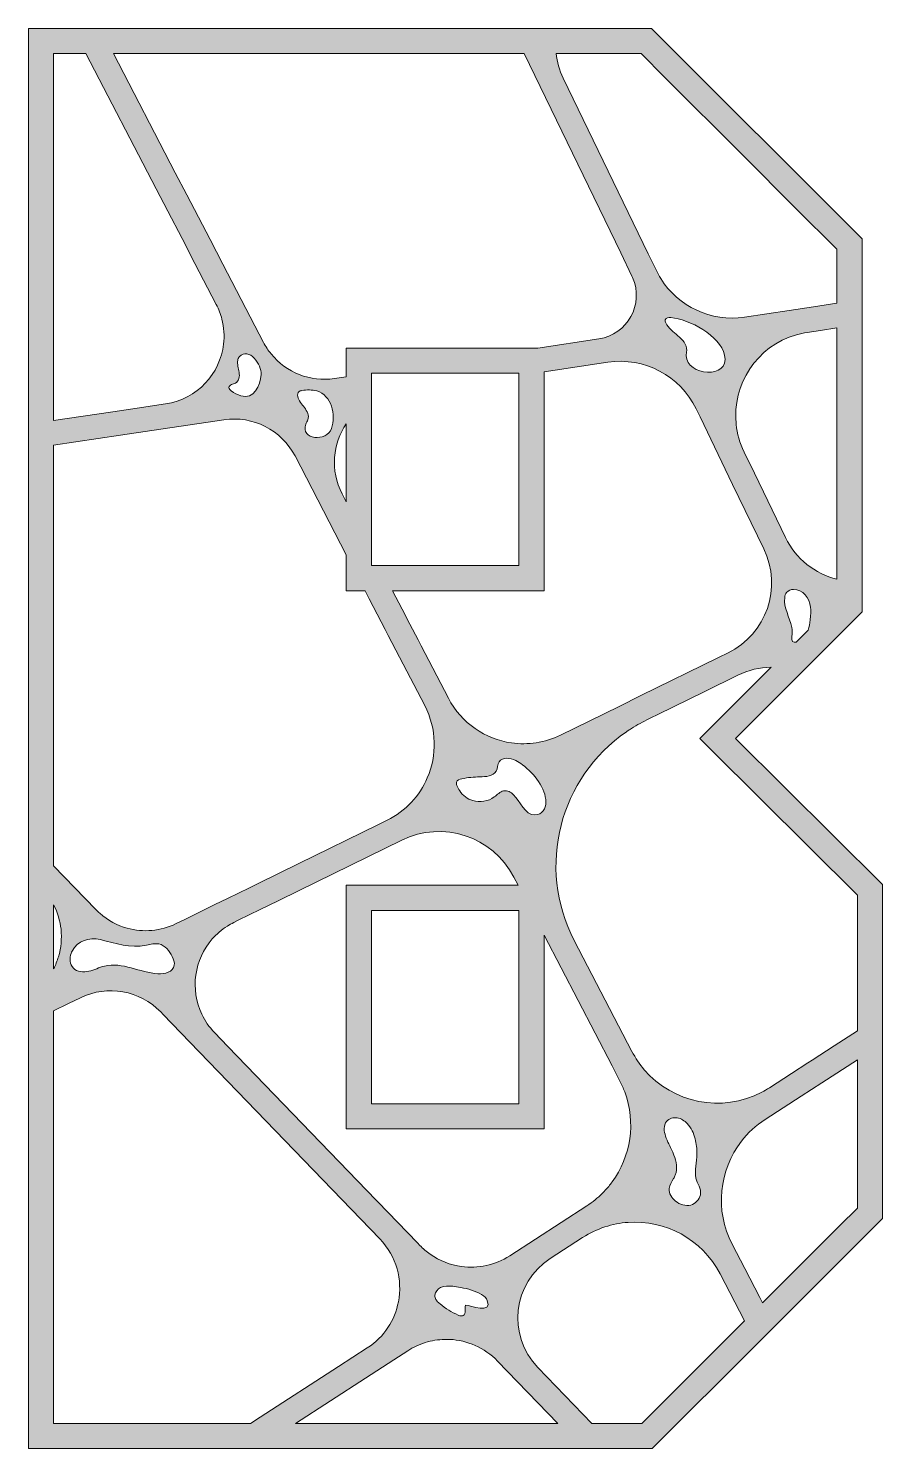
# Model space of a CAD drawing. Extents: x -1650 to 2650, y -4022 to 3022.
# Drawn here: x -550 to -283.4, y 2578.2 to 3021.8 of the extents above; entities that cross this region are included whole.
import ezdxf

# ---------------------------------------------------------------- set-up
doc = ezdxf.new("R2010")
doc.units = 0
doc.header["$MEASUREMENT"] = 0
doc.layers.add('Layer 1', color=7, linetype='Continuous')

msp = doc.modelspace()

# ---------------------------------------------------------------- hatches: boundary and pattern name
at = {"layer": 'Layer 1', "true_color": 0xff29f0}
h = msp.add_hatch(color=6, dxfattribs=at)
h.dxf.hatch_style = 2
h.paths.add_polyline_path([(-329.34, 2800.02), (-289.83, 2839.52), (-289.83, 2956.04), (-355.55, 3021.75), (-550, 3021.75), (-550, 2578.25), (-355.32, 2578.25), (-322.64, 2610.89), (-320.04, 2613.48), (-320.03, 2613.5), (-309.94, 2623.58), (-283.41, 2650.07), (-283.41, 2754.38)])
edge = h.paths.add_edge_path()
edge.add_spline(control_points=[(-388.49, 2780.15), (-388.47, 2778.16), (-389.66, 2776.17), (-391.9, 2776.13), (-395.1, 2776.07), (-396.62, 2780.5), (-398.56, 2782.42), (-399.38, 2783.24), (-400.55, 2783.84), (-401.69, 2783.62), (-402.82, 2783.4), (-403.67, 2782.47), (-404.6, 2781.77), (-406.5, 2780.36), (-409.08, 2779.91), (-411.34, 2780.61), (-412.98, 2781.12), (-414.44, 2782.22), (-415.4, 2783.64), (-415.76, 2784.17), (-416.06, 2784.75), (-416.27, 2785.36), (-416.38, 2785.67), (-416.47, 2786.01), (-416.39, 2786.34), (-416.22, 2787.03), (-415.4, 2787.3), (-414.71, 2787.43), (-412.86, 2787.79), (-410.98, 2788), (-409.09, 2788.03), (-407.21, 2788.07), (-404.92, 2788.16), (-404.03, 2789.82), (-403.54, 2790.73), (-403.64, 2791.88), (-403.08, 2792.74), (-402.05, 2794.34), (-399.61, 2793.97), (-397.92, 2793.11), (-397.22, 2792.75), (-396.48, 2792.3), (-395.76, 2791.75), (-392.12, 2789.07), (-388.56, 2784.4), (-388.49, 2780.15)], knot_values=[0, 0, 0, 0, 1, 1, 1, 2, 2, 2, 3, 3, 3, 4, 4, 4, 5, 5, 5, 6, 6, 6, 7, 7, 7, 8, 8, 8, 9, 9, 9, 10, 10, 10, 11, 11, 11, 12, 12, 12, 13, 13, 13, 14, 14, 14, 15, 15, 15, 15], degree=3, periodic=1)
edge = h.paths.add_edge_path()
edge.add_spline(control_points=[(-351.14, 2675.8), (-351.65, 2677.33), (-351.84, 2679.18), (-350.81, 2680.43), (-350.04, 2681.36), (-348.71, 2681.74), (-347.51, 2681.54), (-346.31, 2681.34), (-345.23, 2680.63), (-344.39, 2679.75), (-343.12, 2678.42), (-342.35, 2676.75), (-341.91, 2674.96), (-341.52, 2673.44), (-341.37, 2671.83), (-341.35, 2670.26), (-341.32, 2669.03), (-341.52, 2667.72), (-341.67, 2666.41), (-341.8, 2665.16), (-341.89, 2663.91), (-341.68, 2662.74), (-341.35, 2660.89), (-339.86, 2659.57), (-340.27, 2657.53), (-340.59, 2656), (-341.8, 2654.71), (-343.3, 2654.31), (-344.94, 2653.87), (-346.71, 2654.48), (-348.03, 2655.52), (-349.24, 2656.47), (-350.18, 2657.93), (-350.03, 2659.45), (-349.92, 2660.59), (-349.24, 2661.56), (-348.66, 2662.57), (-348.45, 2662.93), (-348.25, 2663.29), (-348.1, 2663.67), (-347.31, 2665.66), (-347.74, 2667.94), (-348.53, 2669.93), (-348.68, 2670.31), (-348.84, 2670.69), (-349.02, 2671.06), (-349.74, 2672.63), (-350.6, 2674.15), (-351.14, 2675.8)], knot_values=[0, 0, 0, 0, 1, 1, 1, 2, 2, 2, 3, 3, 3, 4, 4, 4, 5, 5, 5, 6, 6, 6, 7, 7, 7, 8, 8, 8, 9, 9, 9, 10, 10, 10, 11, 11, 11, 12, 12, 12, 13, 13, 13, 14, 14, 14, 15, 15, 15, 16, 16, 16, 16], degree=3, periodic=1)
edge = h.paths.add_edge_path()
edge.add_spline(control_points=[(-413.56, 2622.99), (-413.73, 2622.4), (-413.64, 2621.91), (-413.64, 2621.29), (-413.63, 2620.7), (-413.82, 2620.03), (-414.35, 2619.77), (-414.48, 2619.71), (-414.61, 2619.68), (-414.74, 2619.67), (-415.13, 2619.64), (-415.53, 2619.79), (-415.9, 2619.95), (-417.92, 2620.84), (-419.83, 2622.01), (-421.54, 2623.42), (-421.89, 2623.71), (-422.24, 2624.02), (-422.51, 2624.37), (-422.76, 2624.68), (-422.95, 2625.01), (-423.05, 2625.39), (-423.11, 2625.64), (-423.13, 2625.9), (-423.11, 2626.15), (-423.01, 2627.14), (-422.27, 2628.06), (-421.36, 2628.52), (-420.21, 2629.09), (-418.86, 2629.09), (-417.58, 2628.95), (-416.3, 2628.81), (-413.93, 2628.43), (-411.73, 2627.74), (-409.44, 2627.02), (-407.33, 2625.97), (-406.79, 2624.51), (-405.16, 2620.03), (-412.09, 2623.12), (-413.56, 2622.99)], knot_values=[0, 0, 0, 0, 1, 1, 1, 2, 2, 2, 3, 3, 3, 4, 4, 4, 5, 5, 5, 6, 6, 6, 7, 7, 7, 8, 8, 8, 9, 9, 9, 10, 10, 10, 11, 11, 11, 12, 12, 12, 13, 13, 13, 13], degree=3, periodic=1)
edge = h.paths.add_edge_path()
edge.add_spline(control_points=[(-367.82, 2661.51), (-368.15, 2661.04), (-368.52, 2660.58), (-368.89, 2660.13), (-370.14, 2658.61), (-371.56, 2657.2), (-373.14, 2655.92), (-373.96, 2655.26), (-374.82, 2654.64), (-375.71, 2654.06), (-375.71, 2654.06), (-399.77, 2638.48), (-399.77, 2638.48), (-404.36, 2635.5), (-409.72, 2634.42), (-414.83, 2635.13), (-418.3, 2635.59), (-421.66, 2636.88), (-424.61, 2638.96), (-425.75, 2639.76), (-426.83, 2640.67), (-427.82, 2641.7), (-427.82, 2641.7), (-428.59, 2642.51), (-428.59, 2642.51), (-428.59, 2642.51), (-440.91, 2655.27), (-440.91, 2655.27), (-440.91, 2655.27), (-441.44, 2655.82), (-441.44, 2655.82), (-441.44, 2655.82), (-487.74, 2703.84), (-487.74, 2703.84), (-487.74, 2703.84), (-491.91, 2708.16), (-491.91, 2708.16), (-493.59, 2709.91), (-494.91, 2711.83), (-495.88, 2713.87), (-499.59, 2721.64), (-498.25, 2730.98), (-492.62, 2737.4), (-491.29, 2738.92), (-489.71, 2740.28), (-487.9, 2741.41), (-487.26, 2741.82), (-486.58, 2742.2), (-485.88, 2742.54), (-485.88, 2742.54), (-484.52, 2743.22), (-484.52, 2743.22), (-484.52, 2743.22), (-477.67, 2746.57), (-477.67, 2746.57), (-477.67, 2746.57), (-472.06, 2749.32), (-472.06, 2749.32), (-472.06, 2749.32), (-465.51, 2752.54), (-465.51, 2752.54), (-465.51, 2752.54), (-433.5, 2768.26), (-433.5, 2768.26), (-420.64, 2774.56), (-405.1, 2769.45), (-398.5, 2756.74), (-398.5, 2756.74), (-397.16, 2754.16), (-397.16, 2754.16), (-397.16, 2754.16), (-450.78, 2754.16), (-450.78, 2754.16), (-450.78, 2754.16), (-450.78, 2678.08), (-450.78, 2678.08), (-450.78, 2678.08), (-389.05, 2678.08), (-389.05, 2678.08), (-389.05, 2678.08), (-389.05, 2738.56), (-389.05, 2738.56), (-389.05, 2738.56), (-367.85, 2697.73), (-367.85, 2697.73), (-367.85, 2697.73), (-365.4, 2693.03), (-365.4, 2693.03), (-364.82, 2691.91), (-364.32, 2690.78), (-363.89, 2689.62), (-360.34, 2680.06), (-361.97, 2669.5), (-367.82, 2661.51)], knot_values=[0, 0, 0, 0, 1, 1, 1, 2, 2, 2, 3, 3, 3, 4, 4, 4, 5, 5, 5, 6, 6, 6, 7, 7, 7, 8, 8, 8, 9, 9, 9, 10, 10, 10, 11, 11, 11, 12, 12, 12, 13, 13, 13, 14, 14, 14, 15, 15, 15, 16, 16, 16, 17, 17, 17, 18, 18, 18, 19, 19, 19, 20, 20, 20, 21, 21, 21, 22, 22, 22, 23, 23, 23, 24, 24, 24, 25, 25, 25, 26, 26, 26, 27, 27, 27, 28, 28, 28, 29, 29, 29, 30, 30, 30, 31, 31, 31, 31], degree=3, periodic=1)
h.paths.add_polyline_path([(-396.91, 2746.3), (-396.91, 2685.94), (-442.92, 2685.94), (-442.92, 2746.3)])
edge = h.paths.add_edge_path()
edge.add_spline(control_points=[(-383.92, 2801.07), (-388.84, 2798.65), (-394.16, 2797.91), (-399.22, 2798.64), (-407.37, 2799.79), (-414.85, 2804.74), (-418.92, 2812.58), (-418.92, 2812.58), (-427.42, 2828.93), (-427.42, 2828.93), (-427.42, 2828.93), (-428.41, 2830.86), (-428.41, 2830.86), (-428.41, 2830.86), (-430.92, 2835.69), (-430.92, 2835.69), (-430.92, 2835.69), (-433.36, 2840.38), (-433.36, 2840.38), (-433.36, 2840.38), (-436.35, 2846.14), (-436.35, 2846.14), (-436.35, 2846.14), (-389.05, 2846.14), (-389.05, 2846.14), (-389.05, 2846.14), (-389.05, 2914.51), (-389.05, 2914.51), (-389.05, 2914.51), (-369.13, 2917.5), (-369.13, 2917.5), (-357.77, 2919.19), (-346.62, 2913.31), (-341.62, 2902.96), (-341.62, 2902.96), (-340.39, 2900.41), (-340.39, 2900.41), (-340.39, 2900.41), (-330.21, 2879.34), (-330.21, 2879.34), (-330.21, 2879.34), (-320.46, 2859.18), (-320.46, 2859.18), (-314.64, 2847.13), (-319.63, 2832.63), (-331.65, 2826.73), (-331.65, 2826.73), (-334.64, 2825.26), (-334.64, 2825.26), (-334.64, 2825.26), (-358.82, 2813.39), (-358.82, 2813.39), (-358.82, 2813.39), (-365.66, 2810.04), (-365.66, 2810.04), (-365.66, 2810.04), (-383.92, 2801.07), (-383.92, 2801.07)], knot_values=[0, 0, 0, 0, 1, 1, 1, 2, 2, 2, 3, 3, 3, 4, 4, 4, 5, 5, 5, 6, 6, 6, 7, 7, 7, 8, 8, 8, 9, 9, 9, 10, 10, 10, 11, 11, 11, 12, 12, 12, 13, 13, 13, 14, 14, 14, 15, 15, 15, 16, 16, 16, 17, 17, 17, 18, 18, 18, 19, 19, 19, 19], degree=3, periodic=1)
h.paths.add_polyline_path([(-442.92, 2853.99), (-442.92, 2914.06), (-396.91, 2914.06), (-396.91, 2853.99)])
edge = h.paths.add_edge_path()
edge.add_spline(control_points=[(-344.7, 2919.55), (-344.7, 2920.09), (-344.56, 2920.62), (-344.54, 2921.16), (-344.47, 2923.02), (-345.86, 2924.6), (-347.28, 2925.79), (-348.71, 2926.98), (-350.34, 2928.09), (-351.1, 2929.79), (-351.24, 2930.1), (-351.35, 2930.46), (-351.24, 2930.78), (-351.01, 2931.43), (-350.16, 2931.51), (-349.48, 2931.45), (-343.79, 2930.92), (-334.14, 2925.9), (-332.72, 2919.71), (-330.96, 2912.01), (-344.69, 2913.21), (-344.7, 2919.55)], knot_values=[0, 0, 0, 0, 1, 1, 1, 2, 2, 2, 3, 3, 3, 4, 4, 4, 5, 5, 5, 6, 6, 6, 7, 7, 7, 7], degree=3, periodic=1)
edge = h.paths.add_edge_path()
edge.add_spline(control_points=[(-306.01, 2837.1), (-306.14, 2835.97), (-306.36, 2834.82), (-306.61, 2833.86), (-306.61, 2833.86), (-310.41, 2830.05), (-310.41, 2830.05), (-311.34, 2829.9), (-312.01, 2830.32), (-311.71, 2831.81), (-311.52, 2832.78), (-311.57, 2833.76), (-311.77, 2834.71), (-312.37, 2837.8), (-314.36, 2840.84), (-313.96, 2844), (-313.88, 2844.57), (-313.72, 2845.16), (-313.36, 2845.6), (-312.85, 2846.24), (-312, 2846.52), (-311.19, 2846.55), (-308.39, 2846.62), (-306.16, 2843.84), (-305.87, 2841.05), (-305.77, 2840.05), (-305.83, 2838.59), (-306.01, 2837.1)], knot_values=[0, 0, 0, 0, 1, 1, 1, 2, 2, 2, 3, 3, 3, 4, 4, 4, 5, 5, 5, 6, 6, 6, 7, 7, 7, 8, 8, 8, 9, 9, 9, 9], degree=3, periodic=1)
edge = h.paths.add_edge_path()
edge.add_spline(control_points=[(-297.69, 2849.77), (-304.46, 2851.45), (-310.48, 2856.01), (-313.76, 2862.8), (-313.76, 2862.8), (-323.44, 2882.84), (-323.44, 2882.84), (-323.44, 2882.84), (-326.64, 2889.46), (-326.64, 2889.46), (-328.01, 2892.29), (-328.82, 2895.2), (-329.12, 2898.1), (-330.45, 2910.46), (-322.73, 2922.53), (-310.31, 2926.08), (-309.21, 2926.4), (-308.08, 2926.65), (-306.9, 2926.82), (-306.9, 2926.82), (-302.77, 2927.44), (-302.77, 2927.44), (-302.77, 2927.44), (-297.69, 2928.21), (-297.69, 2928.21), (-297.69, 2928.21), (-297.69, 2849.77), (-297.69, 2849.77)], knot_values=[0, 0, 0, 0, 1, 1, 1, 2, 2, 2, 3, 3, 3, 4, 4, 4, 5, 5, 5, 6, 6, 6, 7, 7, 7, 8, 8, 8, 9, 9, 9, 9], degree=3, periodic=1)
edge = h.paths.add_edge_path()
edge.add_spline(control_points=[(-358.8, 3013.9), (-358.8, 3013.9), (-351.38, 3006.47), (-351.38, 3006.47), (-351.38, 3006.47), (-327.14, 2982.23), (-327.14, 2982.23), (-327.14, 2982.23), (-310.44, 2965.53), (-310.44, 2965.53), (-310.44, 2965.53), (-297.69, 2952.78), (-297.69, 2952.78), (-297.69, 2952.78), (-297.69, 2935.9), (-297.69, 2935.9), (-297.69, 2935.9), (-304.98, 2934.81), (-304.98, 2934.81), (-304.98, 2934.81), (-312.59, 2933.67), (-312.59, 2933.67), (-312.59, 2933.67), (-326.51, 2931.58), (-326.51, 2931.58), (-336.93, 2930.02), (-347.18, 2934.84), (-352.66, 2943.64), (-353.16, 2944.44), (-353.6, 2945.25), (-354.02, 2946.11), (-354.02, 2946.11), (-356.57, 2951.38), (-356.57, 2951.38), (-356.57, 2951.38), (-383.07, 3006.23), (-383.07, 3006.23), (-384.3, 3008.76), (-385.03, 3011.34), (-385.33, 3013.9), (-385.33, 3013.9), (-358.8, 3013.9), (-358.8, 3013.9)], knot_values=[0, 0, 0, 0, 1, 1, 1, 2, 2, 2, 3, 3, 3, 4, 4, 4, 5, 5, 5, 6, 6, 6, 7, 7, 7, 8, 8, 8, 9, 9, 9, 10, 10, 10, 11, 11, 11, 12, 12, 12, 13, 13, 13, 14, 14, 14, 14], degree=3, periodic=1)
edge = h.paths.add_edge_path()
edge.add_spline(control_points=[(-395.24, 3013.9), (-395.24, 3013.9), (-365.15, 2951.67), (-365.15, 2951.67), (-365.15, 2951.67), (-361.63, 2944.38), (-361.63, 2944.38), (-361.56, 2944.23), (-361.49, 2944.08), (-361.43, 2943.93), (-357.78, 2935.67), (-362.98, 2926.12), (-372, 2924.76), (-372, 2924.76), (-390.96, 2921.92), (-390.96, 2921.92), (-390.96, 2921.92), (-450.78, 2921.92), (-450.78, 2921.92), (-450.78, 2921.92), (-450.78, 2912.95), (-450.78, 2912.95), (-450.78, 2912.95), (-454.47, 2912.4), (-454.47, 2912.4), (-462.07, 2911.27), (-469.57, 2914.28), (-474.26, 2920.09), (-475.17, 2921.2), (-475.96, 2922.4), (-476.64, 2923.7), (-476.64, 2923.7), (-479.33, 2928.9), (-479.33, 2928.9), (-479.33, 2928.9), (-489.3, 2948.08), (-489.3, 2948.08), (-489.3, 2948.08), (-493.32, 2955.83), (-493.32, 2955.83), (-493.32, 2955.83), (-500.56, 2969.76), (-500.56, 2969.76), (-500.56, 2969.76), (-504.16, 2976.69), (-504.16, 2976.69), (-504.16, 2976.69), (-523.48, 3013.9), (-523.48, 3013.9), (-523.48, 3013.9), (-395.24, 3013.9), (-395.24, 3013.9)], knot_values=[0, 0, 0, 0, 1, 1, 1, 2, 2, 2, 3, 3, 3, 4, 4, 4, 5, 5, 5, 6, 6, 6, 7, 7, 7, 8, 8, 8, 9, 9, 9, 10, 10, 10, 11, 11, 11, 12, 12, 12, 13, 13, 13, 14, 14, 14, 15, 15, 15, 16, 16, 16, 17, 17, 17, 17], degree=3, periodic=1)
edge = h.paths.add_edge_path()
edge.add_spline(control_points=[(-450.78, 2898.29), (-450.78, 2898.29), (-450.78, 2873.92), (-450.78, 2873.92), (-450.78, 2873.92), (-452.07, 2876.4), (-452.07, 2876.4), (-455.91, 2883.8), (-454.98, 2892.1), (-450.78, 2898.29)], knot_values=[0, 0, 0, 0, 1, 1, 1, 2, 2, 2, 3, 3, 3, 3], degree=3, periodic=1)
edge = h.paths.add_edge_path()
edge.add_spline(control_points=[(-463.85, 2903.33), (-464.66, 2904.42), (-465.65, 2905.47), (-465.93, 2906.8), (-466.05, 2907.35), (-465.99, 2908.01), (-465.55, 2908.36), (-465.31, 2908.55), (-464.99, 2908.61), (-464.68, 2908.67), (-463.12, 2908.92), (-461.5, 2908.94), (-459.99, 2908.53), (-455.36, 2907.24), (-454.04, 2901.03), (-455.42, 2896.84), (-456.85, 2892.48), (-465.28, 2893.27), (-463.42, 2898.15), (-463.24, 2898.63), (-462.92, 2899.07), (-462.75, 2899.56), (-462.33, 2900.86), (-463.03, 2902.24), (-463.85, 2903.33)], knot_values=[0, 0, 0, 0, 1, 1, 1, 2, 2, 2, 3, 3, 3, 4, 4, 4, 5, 5, 5, 6, 6, 6, 7, 7, 7, 8, 8, 8, 8], degree=3, periodic=1)
edge = h.paths.add_edge_path()
edge.add_spline(control_points=[(-484.23, 2914.37), (-484.43, 2915.61), (-484.9, 2916.86), (-484.67, 2918.11), (-484.6, 2918.5), (-484.45, 2918.89), (-484.19, 2919.18), (-481.15, 2922.53), (-477.11, 2916.52), (-477.37, 2913.72), (-477.7, 2910.21), (-479.52, 2905.68), (-483.68, 2906.99), (-484.77, 2907.33), (-485.8, 2907.87), (-486.7, 2908.56), (-487.05, 2908.82), (-487.41, 2909.16), (-487.4, 2909.59), (-487.39, 2910.03), (-487.01, 2910.38), (-486.61, 2910.55), (-486.21, 2910.73), (-485.76, 2910.8), (-485.37, 2911.01), (-484.26, 2911.61), (-484.04, 2913.12), (-484.23, 2914.37)], knot_values=[0, 0, 0, 0, 1, 1, 1, 2, 2, 2, 3, 3, 3, 4, 4, 4, 5, 5, 5, 6, 6, 6, 7, 7, 7, 8, 8, 8, 9, 9, 9, 9], degree=3, periodic=1)
edge = h.paths.add_edge_path()
edge.add_spline(control_points=[(-542.14, 3013.9), (-542.14, 3013.9), (-532.06, 3013.9), (-532.06, 3013.9), (-532.06, 3013.9), (-510.1, 2971.63), (-510.1, 2971.63), (-510.1, 2971.63), (-506.51, 2964.7), (-506.51, 2964.7), (-506.51, 2964.7), (-502.04, 2956.11), (-502.04, 2956.11), (-502.04, 2956.11), (-498.02, 2948.37), (-498.02, 2948.37), (-498.02, 2948.37), (-491.36, 2935.54), (-491.36, 2935.54), (-490.59, 2934.05), (-490.01, 2932.53), (-489.62, 2931), (-488.93, 2928.37), (-488.77, 2925.71), (-489.09, 2923.13), (-490.2, 2914.02), (-497.15, 2906), (-507.18, 2904.5), (-507.18, 2904.5), (-516.04, 2903.18), (-516.04, 2903.18), (-516.04, 2903.18), (-523.67, 2902.03), (-523.67, 2902.03), (-523.67, 2902.03), (-542.14, 2899.26), (-542.14, 2899.26), (-542.14, 2899.26), (-542.14, 3013.9), (-542.14, 3013.9)], knot_values=[0, 0, 0, 0, 1, 1, 1, 2, 2, 2, 3, 3, 3, 4, 4, 4, 5, 5, 5, 6, 6, 6, 7, 7, 7, 8, 8, 8, 9, 9, 9, 10, 10, 10, 11, 11, 11, 12, 12, 12, 13, 13, 13, 13], degree=3, periodic=1)
edge = h.paths.add_edge_path()
edge.add_spline(control_points=[(-542.14, 2891.57), (-542.14, 2891.57), (-521.22, 2894.71), (-521.22, 2894.71), (-521.22, 2894.71), (-513.59, 2895.85), (-513.59, 2895.85), (-513.59, 2895.85), (-488.96, 2899.54), (-488.96, 2899.54), (-479.91, 2900.89), (-471.01, 2896.35), (-466.79, 2888.23), (-466.79, 2888.23), (-450.78, 2857.4), (-450.78, 2857.4), (-450.78, 2857.4), (-450.78, 2846.14), (-450.78, 2846.14), (-450.78, 2846.14), (-444.93, 2846.14), (-444.93, 2846.14), (-444.93, 2846.14), (-443.6, 2843.58), (-443.6, 2843.58), (-443.6, 2843.58), (-438.66, 2834.06), (-438.66, 2834.06), (-438.66, 2834.06), (-437.68, 2832.18), (-437.68, 2832.18), (-437.68, 2832.18), (-434.17, 2825.43), (-434.17, 2825.43), (-434.17, 2825.43), (-426.31, 2810.29), (-426.31, 2810.29), (-422.51, 2802.97), (-422.47, 2794.71), (-425.5, 2787.7), (-427.89, 2782.14), (-432.21, 2777.36), (-438.08, 2774.48), (-438.08, 2774.48), (-440.94, 2773.08), (-440.94, 2773.08), (-440.94, 2773.08), (-465.61, 2760.97), (-465.61, 2760.97), (-465.61, 2760.97), (-478.11, 2754.84), (-478.11, 2754.84), (-478.11, 2754.84), (-481.04, 2753.4), (-481.04, 2753.4), (-481.04, 2753.4), (-487.88, 2750.04), (-487.88, 2750.04), (-487.88, 2750.04), (-491.81, 2748.11), (-491.81, 2748.11), (-491.81, 2748.11), (-501.42, 2743.4), (-501.42, 2743.4), (-501.42, 2743.4), (-503.89, 2742.18), (-503.89, 2742.18), (-508.75, 2739.79), (-514.17, 2739.38), (-519.14, 2740.75), (-522.27, 2741.61), (-525.22, 2743.18), (-527.74, 2745.42), (-528.16, 2745.78), (-528.56, 2746.16), (-528.95, 2746.57), (-528.95, 2746.57), (-542.14, 2760.25), (-542.14, 2760.25), (-542.14, 2760.25), (-542.14, 2891.57), (-542.14, 2891.57)], knot_values=[0, 0, 0, 0, 1, 1, 1, 2, 2, 2, 3, 3, 3, 4, 4, 4, 5, 5, 5, 6, 6, 6, 7, 7, 7, 8, 8, 8, 9, 9, 9, 10, 10, 10, 11, 11, 11, 12, 12, 12, 13, 13, 13, 14, 14, 14, 15, 15, 15, 16, 16, 16, 17, 17, 17, 18, 18, 18, 19, 19, 19, 20, 20, 20, 21, 21, 21, 22, 22, 22, 23, 23, 23, 24, 24, 24, 25, 25, 25, 26, 26, 26, 27, 27, 27, 27], degree=3, periodic=1)
edge = h.paths.add_edge_path()
edge.add_spline(control_points=[(-536.66, 2732.91), (-536.57, 2733.16), (-536.46, 2733.4), (-536.34, 2733.63), (-534.77, 2736.79), (-530.91, 2737.98), (-527.64, 2737.23), (-527.63, 2737.23), (-527.62, 2737.22), (-527.6, 2737.22), (-522.48, 2736.02), (-518.54, 2734.35), (-513.1, 2735.47), (-511.85, 2735.73), (-510.56, 2736.1), (-509.3, 2735.84), (-507.36, 2735.44), (-506.02, 2733.66), (-505.12, 2731.89), (-504.7, 2731.04), (-504.32, 2730.1), (-504.49, 2729.17), (-504.84, 2727.1), (-507.48, 2726.38), (-509.58, 2726.52), (-515.24, 2726.91), (-520.74, 2730.26), (-526.25, 2728.93), (-527.92, 2728.53), (-529.47, 2727.7), (-531.14, 2727.31), (-532.82, 2726.92), (-534.78, 2727.05), (-535.98, 2728.3), (-537.11, 2729.48), (-537.21, 2731.36), (-536.66, 2732.91)], knot_values=[0, 0, 0, 0, 1, 1, 1, 2, 2, 2, 3, 3, 3, 4, 4, 4, 5, 5, 5, 6, 6, 6, 7, 7, 7, 8, 8, 8, 9, 9, 9, 10, 10, 10, 11, 11, 11, 12, 12, 12, 12], degree=3, periodic=1)
edge = h.paths.add_edge_path()
edge.add_spline(control_points=[(-542.14, 2748.03), (-540.88, 2745.61), (-540.12, 2743.03), (-539.83, 2740.42), (-539.53, 2737.54), (-539.79, 2734.63), (-540.62, 2731.86), (-541, 2730.56), (-541.52, 2729.3), (-542.14, 2728.09), (-542.14, 2728.09), (-542.14, 2748.03), (-542.14, 2748.03)], knot_values=[0, 0, 0, 0, 1, 1, 1, 2, 2, 2, 3, 3, 3, 4, 4, 4, 4], degree=3, periodic=1)
edge = h.paths.add_edge_path()
edge.add_spline(control_points=[(-480.65, 2586.1), (-480.65, 2586.1), (-542.14, 2586.1), (-542.14, 2586.1), (-542.14, 2586.1), (-542.14, 2714.93), (-542.14, 2714.93), (-542.14, 2714.93), (-537.5, 2717.2), (-537.5, 2717.2), (-537.5, 2717.2), (-533.78, 2719.03), (-533.78, 2719.03), (-525.36, 2723.16), (-515.24, 2721.38), (-508.72, 2714.63), (-508.72, 2714.63), (-507.94, 2713.81), (-507.94, 2713.81), (-507.94, 2713.81), (-499.63, 2705.2), (-499.63, 2705.2), (-499.63, 2705.2), (-440.34, 2643.72), (-440.34, 2643.72), (-435.06, 2638.25), (-433.21, 2630.89), (-434.53, 2624.09), (-435.62, 2618.41), (-438.92, 2613.13), (-444.25, 2609.67), (-444.25, 2609.67), (-453.21, 2603.87), (-453.21, 2603.87), (-453.21, 2603.87), (-477.65, 2588.04), (-477.65, 2588.04), (-477.65, 2588.04), (-480.65, 2586.1), (-480.65, 2586.1)], knot_values=[0, 0, 0, 0, 1, 1, 1, 2, 2, 2, 3, 3, 3, 4, 4, 4, 5, 5, 5, 6, 6, 6, 7, 7, 7, 8, 8, 8, 9, 9, 9, 10, 10, 10, 11, 11, 11, 12, 12, 12, 13, 13, 13, 13], degree=3, periodic=1)
edge = h.paths.add_edge_path()
edge.add_spline(control_points=[(-466.64, 2586.1), (-466.64, 2586.1), (-444.79, 2600.25), (-444.79, 2600.25), (-444.79, 2600.25), (-435.97, 2605.96), (-435.97, 2605.96), (-435.97, 2605.96), (-431.6, 2608.79), (-431.6, 2608.79), (-429.88, 2609.91), (-428.06, 2610.76), (-426.17, 2611.34), (-424.17, 2611.97), (-422.11, 2612.3), (-420.05, 2612.35), (-419.52, 2612.37), (-418.99, 2612.36), (-418.47, 2612.34), (-415.77, 2612.2), (-413.1, 2611.58), (-410.61, 2610.48), (-408.02, 2609.36), (-405.61, 2607.71), (-403.55, 2605.57), (-403.55, 2605.57), (-384.78, 2586.1), (-384.78, 2586.1), (-384.78, 2586.1), (-466.64, 2586.1), (-466.64, 2586.1)], knot_values=[0, 0, 0, 0, 1, 1, 1, 2, 2, 2, 3, 3, 3, 4, 4, 4, 5, 5, 5, 6, 6, 6, 7, 7, 7, 8, 8, 8, 9, 9, 9, 10, 10, 10, 10], degree=3, periodic=1)
edge = h.paths.add_edge_path()
edge.add_spline(control_points=[(-337.84, 2606.82), (-337.84, 2606.82), (-358.58, 2586.1), (-358.58, 2586.1), (-358.58, 2586.1), (-374.2, 2586.1), (-374.2, 2586.1), (-374.2, 2586.1), (-391.03, 2603.55), (-391.03, 2603.55), (-400.73, 2613.61), (-398.84, 2630.01), (-387.12, 2637.6), (-387.12, 2637.6), (-377.02, 2644.15), (-377.02, 2644.15), (-372.59, 2647.01), (-367.71, 2648.55), (-362.84, 2648.89), (-351.35, 2649.69), (-339.85, 2643.82), (-334.13, 2632.81), (-334.13, 2632.81), (-326.51, 2618.13), (-326.51, 2618.13), (-326.51, 2618.13), (-337.84, 2606.82), (-337.84, 2606.82)], knot_values=[0, 0, 0, 0, 1, 1, 1, 2, 2, 2, 3, 3, 3, 4, 4, 4, 5, 5, 5, 6, 6, 6, 7, 7, 7, 8, 8, 8, 9, 9, 9, 9], degree=3, periodic=1)
edge = h.paths.add_edge_path()
edge.add_spline(control_points=[(-291.27, 2653.33), (-291.27, 2653.33), (-292.91, 2651.69), (-292.91, 2651.69), (-292.91, 2651.69), (-295.18, 2649.43), (-295.18, 2649.43), (-295.18, 2649.43), (-309.1, 2635.53), (-309.1, 2635.53), (-309.1, 2635.53), (-317.01, 2627.62), (-317.01, 2627.62), (-317.01, 2627.62), (-320.86, 2623.78), (-320.86, 2623.78), (-320.86, 2623.78), (-321.72, 2625.44), (-321.72, 2625.44), (-321.72, 2625.44), (-326.43, 2634.51), (-326.43, 2634.51), (-326.43, 2634.51), (-330.36, 2642.07), (-330.36, 2642.07), (-335.87, 2652.68), (-334.44, 2665.2), (-327.48, 2674.21), (-325.46, 2676.82), (-322.98, 2679.14), (-320.06, 2681.03), (-320.06, 2681.03), (-308.81, 2688.32), (-308.81, 2688.32), (-308.81, 2688.32), (-302.33, 2692.51), (-302.33, 2692.51), (-302.33, 2692.51), (-291.27, 2699.68), (-291.27, 2699.68), (-291.27, 2699.68), (-291.27, 2653.33), (-291.27, 2653.33)], knot_values=[0, 0, 0, 0, 1, 1, 1, 2, 2, 2, 3, 3, 3, 4, 4, 4, 5, 5, 5, 6, 6, 6, 7, 7, 7, 8, 8, 8, 9, 9, 9, 10, 10, 10, 11, 11, 11, 12, 12, 12, 13, 13, 13, 14, 14, 14, 14], degree=3, periodic=1)
edge = h.paths.add_edge_path()
edge.add_spline(control_points=[(-291.27, 2708.74), (-291.27, 2708.74), (-298.52, 2704.04), (-298.52, 2704.04), (-298.52, 2704.04), (-305.4, 2699.58), (-305.4, 2699.58), (-305.4, 2699.58), (-306.74, 2698.72), (-306.74, 2698.72), (-306.74, 2698.72), (-311.89, 2695.39), (-311.89, 2695.39), (-311.89, 2695.39), (-318.75, 2690.94), (-318.75, 2690.94), (-319.52, 2690.45), (-320.31, 2689.98), (-321.1, 2689.57), (-333.59, 2682.98), (-348.83, 2686.12), (-357.78, 2696.57), (-359.25, 2698.29), (-360.55, 2700.2), (-361.64, 2702.29), (-361.64, 2702.29), (-379.63, 2736.93), (-379.63, 2736.93), (-391.59, 2759.96), (-384.14, 2787.85), (-363.36, 2802.09), (-363.06, 2802.31), (-362.75, 2802.51), (-362.43, 2802.71), (-360.71, 2803.85), (-358.88, 2804.88), (-356.98, 2805.82), (-356.98, 2805.82), (-355.76, 2806.42), (-355.76, 2806.42), (-355.76, 2806.42), (-353.55, 2807.5), (-353.55, 2807.5), (-353.55, 2807.5), (-338.86, 2814.72), (-338.86, 2814.72), (-338.86, 2814.72), (-328.6, 2819.75), (-328.6, 2819.75), (-325.26, 2821.4), (-321.71, 2822.2), (-318.22, 2822.25), (-318.22, 2822.25), (-340.47, 2800), (-340.47, 2800), (-340.47, 2800), (-336.82, 2796.37), (-336.82, 2796.37), (-336.82, 2796.37), (-291.27, 2751.11), (-291.27, 2751.11), (-291.27, 2751.11), (-291.27, 2708.74), (-291.27, 2708.74)], knot_values=[0, 0, 0, 0, 1, 1, 1, 2, 2, 2, 3, 3, 3, 4, 4, 4, 5, 5, 5, 6, 6, 6, 7, 7, 7, 8, 8, 8, 9, 9, 9, 10, 10, 10, 11, 11, 11, 12, 12, 12, 13, 13, 13, 14, 14, 14, 15, 15, 15, 16, 16, 16, 17, 17, 17, 18, 18, 18, 19, 19, 19, 20, 20, 20, 21, 21, 21, 21], degree=3, periodic=1)

# ---------------------------------------------------------------- linework, layer by layer
at = {"layer": 'Layer 1', "lineweight": 0}
for points in [[(-329.34, 2800.02), (-289.83, 2839.52), (-289.83, 2956.04), (-355.55, 3021.75), (-550, 3021.75), (-550, 2578.25), (-355.32, 2578.25), (-322.64, 2610.89), (-320.04, 2613.48), (-320.03, 2613.5), (-309.94, 2623.58), (-283.41, 2650.07), (-283.41, 2754.38), (-329.34, 2800.02)], [(-442.92, 2853.99), (-442.92, 2914.06), (-396.91, 2914.06), (-396.91, 2853.99), (-442.92, 2853.99)], [(-396.91, 2746.3), (-396.91, 2685.94), (-442.92, 2685.94), (-442.92, 2746.3), (-396.91, 2746.3)]]:
    msp.add_lwpolyline(points, dxfattribs=at)
for points, knots in [([(-542.14, 3013.9), (-542.14, 3013.9), (-532.06, 3013.9), (-532.06, 3013.9), (-532.06, 3013.9), (-510.1, 2971.63), (-510.1, 2971.63), (-510.1, 2971.63), (-506.51, 2964.7), (-506.51, 2964.7), (-506.51, 2964.7), (-502.04, 2956.11), (-502.04, 2956.11), (-502.04, 2956.11), (-498.02, 2948.37), (-498.02, 2948.37), (-498.02, 2948.37), (-491.36, 2935.54), (-491.36, 2935.54), (-490.59, 2934.05), (-490.01, 2932.53), (-489.62, 2931), (-488.93, 2928.37), (-488.77, 2925.71), (-489.09, 2923.13), (-490.2, 2914.02), (-497.15, 2906), (-507.18, 2904.5), (-507.18, 2904.5), (-516.04, 2903.18), (-516.04, 2903.18), (-516.04, 2903.18), (-523.67, 2902.03), (-523.67, 2902.03), (-523.67, 2902.03), (-542.14, 2899.26), (-542.14, 2899.26), (-542.14, 2899.26), (-542.14, 3013.9), (-542.14, 3013.9)], [0, 0, 0, 0, 1, 1, 1, 2, 2, 2, 3, 3, 3, 4, 4, 4, 5, 5, 5, 6, 6, 6, 7, 7, 7, 8, 8, 8, 9, 9, 9, 10, 10, 10, 11, 11, 11, 12, 12, 12, 13, 13, 13, 13]), ([(-395.24, 3013.9), (-395.24, 3013.9), (-365.15, 2951.67), (-365.15, 2951.67), (-365.15, 2951.67), (-361.63, 2944.38), (-361.63, 2944.38), (-361.56, 2944.23), (-361.49, 2944.08), (-361.43, 2943.93), (-357.78, 2935.67), (-362.98, 2926.12), (-372, 2924.76), (-372, 2924.76), (-390.96, 2921.92), (-390.96, 2921.92), (-390.96, 2921.92), (-450.78, 2921.92), (-450.78, 2921.92), (-450.78, 2921.92), (-450.78, 2912.95), (-450.78, 2912.95), (-450.78, 2912.95), (-454.47, 2912.4), (-454.47, 2912.4), (-462.07, 2911.27), (-469.57, 2914.28), (-474.26, 2920.09), (-475.17, 2921.2), (-475.96, 2922.4), (-476.64, 2923.7), (-476.64, 2923.7), (-479.33, 2928.9), (-479.33, 2928.9), (-479.33, 2928.9), (-489.3, 2948.08), (-489.3, 2948.08), (-489.3, 2948.08), (-493.32, 2955.83), (-493.32, 2955.83), (-493.32, 2955.83), (-500.56, 2969.76), (-500.56, 2969.76), (-500.56, 2969.76), (-504.16, 2976.69), (-504.16, 2976.69), (-504.16, 2976.69), (-523.48, 3013.9), (-523.48, 3013.9), (-523.48, 3013.9), (-395.24, 3013.9), (-395.24, 3013.9)], [0, 0, 0, 0, 1, 1, 1, 2, 2, 2, 3, 3, 3, 4, 4, 4, 5, 5, 5, 6, 6, 6, 7, 7, 7, 8, 8, 8, 9, 9, 9, 10, 10, 10, 11, 11, 11, 12, 12, 12, 13, 13, 13, 14, 14, 14, 15, 15, 15, 16, 16, 16, 17, 17, 17, 17]), ([(-358.8, 3013.9), (-358.8, 3013.9), (-351.38, 3006.47), (-351.38, 3006.47), (-351.38, 3006.47), (-327.14, 2982.23), (-327.14, 2982.23), (-327.14, 2982.23), (-310.44, 2965.53), (-310.44, 2965.53), (-310.44, 2965.53), (-297.69, 2952.78), (-297.69, 2952.78), (-297.69, 2952.78), (-297.69, 2935.9), (-297.69, 2935.9), (-297.69, 2935.9), (-304.98, 2934.81), (-304.98, 2934.81), (-304.98, 2934.81), (-312.59, 2933.67), (-312.59, 2933.67), (-312.59, 2933.67), (-326.51, 2931.58), (-326.51, 2931.58), (-336.93, 2930.02), (-347.18, 2934.84), (-352.66, 2943.64), (-353.16, 2944.44), (-353.6, 2945.25), (-354.02, 2946.11), (-354.02, 2946.11), (-356.57, 2951.38), (-356.57, 2951.38), (-356.57, 2951.38), (-383.07, 3006.23), (-383.07, 3006.23), (-384.3, 3008.76), (-385.03, 3011.34), (-385.33, 3013.9), (-385.33, 3013.9), (-358.8, 3013.9), (-358.8, 3013.9)], [0, 0, 0, 0, 1, 1, 1, 2, 2, 2, 3, 3, 3, 4, 4, 4, 5, 5, 5, 6, 6, 6, 7, 7, 7, 8, 8, 8, 9, 9, 9, 10, 10, 10, 11, 11, 11, 12, 12, 12, 13, 13, 13, 14, 14, 14, 14]), ([(-344.7, 2919.55), (-344.7, 2920.09), (-344.56, 2920.62), (-344.54, 2921.16), (-344.47, 2923.02), (-345.86, 2924.6), (-347.28, 2925.79), (-348.71, 2926.98), (-350.34, 2928.09), (-351.1, 2929.79), (-351.24, 2930.1), (-351.35, 2930.46), (-351.24, 2930.78), (-351.01, 2931.43), (-350.16, 2931.51), (-349.48, 2931.45), (-343.79, 2930.92), (-334.14, 2925.9), (-332.72, 2919.71), (-330.96, 2912.01), (-344.69, 2913.21), (-344.7, 2919.55)], [0, 0, 0, 0, 1, 1, 1, 2, 2, 2, 3, 3, 3, 4, 4, 4, 5, 5, 5, 6, 6, 6, 7, 7, 7, 7]), ([(-297.69, 2849.77), (-304.46, 2851.45), (-310.48, 2856.01), (-313.76, 2862.8), (-313.76, 2862.8), (-323.44, 2882.84), (-323.44, 2882.84), (-323.44, 2882.84), (-326.64, 2889.46), (-326.64, 2889.46), (-328.01, 2892.29), (-328.82, 2895.2), (-329.12, 2898.1), (-330.45, 2910.46), (-322.73, 2922.53), (-310.31, 2926.08), (-309.21, 2926.4), (-308.08, 2926.65), (-306.9, 2926.82), (-306.9, 2926.82), (-302.77, 2927.44), (-302.77, 2927.44), (-302.77, 2927.44), (-297.69, 2928.21), (-297.69, 2928.21), (-297.69, 2928.21), (-297.69, 2849.77), (-297.69, 2849.77)], [0, 0, 0, 0, 1, 1, 1, 2, 2, 2, 3, 3, 3, 4, 4, 4, 5, 5, 5, 6, 6, 6, 7, 7, 7, 8, 8, 8, 9, 9, 9, 9]), ([(-484.23, 2914.37), (-484.43, 2915.61), (-484.9, 2916.86), (-484.67, 2918.11), (-484.6, 2918.5), (-484.45, 2918.89), (-484.19, 2919.18), (-481.15, 2922.53), (-477.11, 2916.52), (-477.37, 2913.72), (-477.7, 2910.21), (-479.52, 2905.68), (-483.68, 2906.99), (-484.77, 2907.33), (-485.8, 2907.87), (-486.7, 2908.56), (-487.05, 2908.82), (-487.41, 2909.16), (-487.4, 2909.59), (-487.39, 2910.03), (-487.01, 2910.38), (-486.61, 2910.55), (-486.21, 2910.73), (-485.76, 2910.8), (-485.37, 2911.01), (-484.26, 2911.61), (-484.04, 2913.12), (-484.23, 2914.37)], [0, 0, 0, 0, 1, 1, 1, 2, 2, 2, 3, 3, 3, 4, 4, 4, 5, 5, 5, 6, 6, 6, 7, 7, 7, 8, 8, 8, 9, 9, 9, 9]), ([(-383.92, 2801.07), (-388.84, 2798.65), (-394.16, 2797.91), (-399.22, 2798.64), (-407.37, 2799.79), (-414.85, 2804.74), (-418.92, 2812.58), (-418.92, 2812.58), (-427.42, 2828.93), (-427.42, 2828.93), (-427.42, 2828.93), (-428.41, 2830.86), (-428.41, 2830.86), (-428.41, 2830.86), (-430.92, 2835.69), (-430.92, 2835.69), (-430.92, 2835.69), (-433.36, 2840.38), (-433.36, 2840.38), (-433.36, 2840.38), (-436.35, 2846.14), (-436.35, 2846.14), (-436.35, 2846.14), (-389.05, 2846.14), (-389.05, 2846.14), (-389.05, 2846.14), (-389.05, 2914.51), (-389.05, 2914.51), (-389.05, 2914.51), (-369.13, 2917.5), (-369.13, 2917.5), (-357.77, 2919.19), (-346.62, 2913.31), (-341.62, 2902.96), (-341.62, 2902.96), (-340.39, 2900.41), (-340.39, 2900.41), (-340.39, 2900.41), (-330.21, 2879.34), (-330.21, 2879.34), (-330.21, 2879.34), (-320.46, 2859.18), (-320.46, 2859.18), (-314.64, 2847.13), (-319.63, 2832.63), (-331.65, 2826.73), (-331.65, 2826.73), (-334.64, 2825.26), (-334.64, 2825.26), (-334.64, 2825.26), (-358.82, 2813.39), (-358.82, 2813.39), (-358.82, 2813.39), (-365.66, 2810.04), (-365.66, 2810.04), (-365.66, 2810.04), (-383.92, 2801.07), (-383.92, 2801.07)], [0, 0, 0, 0, 1, 1, 1, 2, 2, 2, 3, 3, 3, 4, 4, 4, 5, 5, 5, 6, 6, 6, 7, 7, 7, 8, 8, 8, 9, 9, 9, 10, 10, 10, 11, 11, 11, 12, 12, 12, 13, 13, 13, 14, 14, 14, 15, 15, 15, 16, 16, 16, 17, 17, 17, 18, 18, 18, 19, 19, 19, 19]), ([(-463.85, 2903.33), (-464.66, 2904.42), (-465.65, 2905.47), (-465.93, 2906.8), (-466.05, 2907.35), (-465.99, 2908.01), (-465.55, 2908.36), (-465.31, 2908.55), (-464.99, 2908.61), (-464.68, 2908.67), (-463.12, 2908.92), (-461.5, 2908.94), (-459.99, 2908.53), (-455.36, 2907.24), (-454.04, 2901.03), (-455.42, 2896.84), (-456.85, 2892.48), (-465.28, 2893.27), (-463.42, 2898.15), (-463.24, 2898.63), (-462.92, 2899.07), (-462.75, 2899.56), (-462.33, 2900.86), (-463.03, 2902.24), (-463.85, 2903.33)], [0, 0, 0, 0, 1, 1, 1, 2, 2, 2, 3, 3, 3, 4, 4, 4, 5, 5, 5, 6, 6, 6, 7, 7, 7, 8, 8, 8, 8]), ([(-542.14, 2891.57), (-542.14, 2891.57), (-521.22, 2894.71), (-521.22, 2894.71), (-521.22, 2894.71), (-513.59, 2895.85), (-513.59, 2895.85), (-513.59, 2895.85), (-488.96, 2899.54), (-488.96, 2899.54), (-479.91, 2900.89), (-471.01, 2896.35), (-466.79, 2888.23), (-466.79, 2888.23), (-450.78, 2857.4), (-450.78, 2857.4), (-450.78, 2857.4), (-450.78, 2846.14), (-450.78, 2846.14), (-450.78, 2846.14), (-444.93, 2846.14), (-444.93, 2846.14), (-444.93, 2846.14), (-443.6, 2843.58), (-443.6, 2843.58), (-443.6, 2843.58), (-438.66, 2834.06), (-438.66, 2834.06), (-438.66, 2834.06), (-437.68, 2832.18), (-437.68, 2832.18), (-437.68, 2832.18), (-434.17, 2825.43), (-434.17, 2825.43), (-434.17, 2825.43), (-426.31, 2810.29), (-426.31, 2810.29), (-422.51, 2802.97), (-422.47, 2794.71), (-425.5, 2787.7), (-427.89, 2782.14), (-432.21, 2777.36), (-438.08, 2774.48), (-438.08, 2774.48), (-440.94, 2773.08), (-440.94, 2773.08), (-440.94, 2773.08), (-465.61, 2760.97), (-465.61, 2760.97), (-465.61, 2760.97), (-478.11, 2754.84), (-478.11, 2754.84), (-478.11, 2754.84), (-481.04, 2753.4), (-481.04, 2753.4), (-481.04, 2753.4), (-487.88, 2750.04), (-487.88, 2750.04), (-487.88, 2750.04), (-491.81, 2748.11), (-491.81, 2748.11), (-491.81, 2748.11), (-501.42, 2743.4), (-501.42, 2743.4), (-501.42, 2743.4), (-503.89, 2742.18), (-503.89, 2742.18), (-508.75, 2739.79), (-514.17, 2739.38), (-519.14, 2740.75), (-522.27, 2741.61), (-525.22, 2743.18), (-527.74, 2745.42), (-528.16, 2745.78), (-528.56, 2746.16), (-528.95, 2746.57), (-528.95, 2746.57), (-542.14, 2760.25), (-542.14, 2760.25), (-542.14, 2760.25), (-542.14, 2891.57), (-542.14, 2891.57)], [0, 0, 0, 0, 1, 1, 1, 2, 2, 2, 3, 3, 3, 4, 4, 4, 5, 5, 5, 6, 6, 6, 7, 7, 7, 8, 8, 8, 9, 9, 9, 10, 10, 10, 11, 11, 11, 12, 12, 12, 13, 13, 13, 14, 14, 14, 15, 15, 15, 16, 16, 16, 17, 17, 17, 18, 18, 18, 19, 19, 19, 20, 20, 20, 21, 21, 21, 22, 22, 22, 23, 23, 23, 24, 24, 24, 25, 25, 25, 26, 26, 26, 27, 27, 27, 27]), ([(-450.78, 2898.29), (-450.78, 2898.29), (-450.78, 2873.92), (-450.78, 2873.92), (-450.78, 2873.92), (-452.07, 2876.4), (-452.07, 2876.4), (-455.91, 2883.8), (-454.98, 2892.1), (-450.78, 2898.29)], [0, 0, 0, 0, 1, 1, 1, 2, 2, 2, 3, 3, 3, 3]), ([(-306.01, 2837.1), (-306.14, 2835.97), (-306.36, 2834.82), (-306.61, 2833.86), (-306.61, 2833.86), (-310.41, 2830.05), (-310.41, 2830.05), (-311.34, 2829.9), (-312.01, 2830.32), (-311.71, 2831.81), (-311.52, 2832.78), (-311.57, 2833.76), (-311.77, 2834.71), (-312.37, 2837.8), (-314.36, 2840.84), (-313.96, 2844), (-313.88, 2844.57), (-313.72, 2845.16), (-313.36, 2845.6), (-312.85, 2846.24), (-312, 2846.52), (-311.19, 2846.55), (-308.39, 2846.62), (-306.16, 2843.84), (-305.87, 2841.05), (-305.77, 2840.05), (-305.83, 2838.59), (-306.01, 2837.1)], [0, 0, 0, 0, 1, 1, 1, 2, 2, 2, 3, 3, 3, 4, 4, 4, 5, 5, 5, 6, 6, 6, 7, 7, 7, 8, 8, 8, 9, 9, 9, 9]), ([(-291.27, 2708.74), (-291.27, 2708.74), (-298.52, 2704.04), (-298.52, 2704.04), (-298.52, 2704.04), (-305.4, 2699.58), (-305.4, 2699.58), (-305.4, 2699.58), (-306.74, 2698.72), (-306.74, 2698.72), (-306.74, 2698.72), (-311.89, 2695.39), (-311.89, 2695.39), (-311.89, 2695.39), (-318.75, 2690.94), (-318.75, 2690.94), (-319.52, 2690.45), (-320.31, 2689.98), (-321.1, 2689.57), (-333.59, 2682.98), (-348.83, 2686.12), (-357.78, 2696.57), (-359.25, 2698.29), (-360.55, 2700.2), (-361.64, 2702.29), (-361.64, 2702.29), (-379.63, 2736.93), (-379.63, 2736.93), (-391.59, 2759.96), (-384.14, 2787.85), (-363.36, 2802.09), (-363.06, 2802.31), (-362.75, 2802.51), (-362.43, 2802.71), (-360.71, 2803.85), (-358.88, 2804.88), (-356.98, 2805.82), (-356.98, 2805.82), (-355.76, 2806.42), (-355.76, 2806.42), (-355.76, 2806.42), (-353.55, 2807.5), (-353.55, 2807.5), (-353.55, 2807.5), (-338.86, 2814.72), (-338.86, 2814.72), (-338.86, 2814.72), (-328.6, 2819.75), (-328.6, 2819.75), (-325.26, 2821.4), (-321.71, 2822.2), (-318.22, 2822.25), (-318.22, 2822.25), (-340.47, 2800), (-340.47, 2800), (-340.47, 2800), (-336.82, 2796.37), (-336.82, 2796.37), (-336.82, 2796.37), (-291.27, 2751.11), (-291.27, 2751.11), (-291.27, 2751.11), (-291.27, 2708.74), (-291.27, 2708.74)], [0, 0, 0, 0, 1, 1, 1, 2, 2, 2, 3, 3, 3, 4, 4, 4, 5, 5, 5, 6, 6, 6, 7, 7, 7, 8, 8, 8, 9, 9, 9, 10, 10, 10, 11, 11, 11, 12, 12, 12, 13, 13, 13, 14, 14, 14, 15, 15, 15, 16, 16, 16, 17, 17, 17, 18, 18, 18, 19, 19, 19, 20, 20, 20, 21, 21, 21, 21]), ([(-388.49, 2780.15), (-388.47, 2778.16), (-389.66, 2776.17), (-391.9, 2776.13), (-395.1, 2776.07), (-396.62, 2780.5), (-398.56, 2782.42), (-399.38, 2783.24), (-400.55, 2783.84), (-401.69, 2783.62), (-402.82, 2783.4), (-403.67, 2782.47), (-404.6, 2781.77), (-406.5, 2780.36), (-409.08, 2779.91), (-411.34, 2780.61), (-412.98, 2781.12), (-414.44, 2782.22), (-415.4, 2783.64), (-415.76, 2784.17), (-416.06, 2784.75), (-416.27, 2785.36), (-416.38, 2785.67), (-416.47, 2786.01), (-416.39, 2786.34), (-416.22, 2787.03), (-415.4, 2787.3), (-414.71, 2787.43), (-412.86, 2787.79), (-410.98, 2788), (-409.09, 2788.03), (-407.21, 2788.07), (-404.92, 2788.16), (-404.03, 2789.82), (-403.54, 2790.73), (-403.64, 2791.88), (-403.08, 2792.74), (-402.05, 2794.34), (-399.61, 2793.97), (-397.92, 2793.11), (-397.22, 2792.75), (-396.48, 2792.3), (-395.76, 2791.75), (-392.12, 2789.07), (-388.56, 2784.4), (-388.49, 2780.15)], [0, 0, 0, 0, 1, 1, 1, 2, 2, 2, 3, 3, 3, 4, 4, 4, 5, 5, 5, 6, 6, 6, 7, 7, 7, 8, 8, 8, 9, 9, 9, 10, 10, 10, 11, 11, 11, 12, 12, 12, 13, 13, 13, 14, 14, 14, 15, 15, 15, 15]), ([(-367.82, 2661.51), (-368.15, 2661.04), (-368.52, 2660.58), (-368.89, 2660.13), (-370.14, 2658.61), (-371.56, 2657.2), (-373.14, 2655.92), (-373.96, 2655.26), (-374.82, 2654.64), (-375.71, 2654.06), (-375.71, 2654.06), (-399.77, 2638.48), (-399.77, 2638.48), (-404.36, 2635.5), (-409.72, 2634.42), (-414.83, 2635.13), (-418.3, 2635.59), (-421.66, 2636.88), (-424.61, 2638.96), (-425.75, 2639.76), (-426.83, 2640.67), (-427.82, 2641.7), (-427.82, 2641.7), (-428.59, 2642.51), (-428.59, 2642.51), (-428.59, 2642.51), (-440.91, 2655.27), (-440.91, 2655.27), (-440.91, 2655.27), (-441.44, 2655.82), (-441.44, 2655.82), (-441.44, 2655.82), (-487.74, 2703.84), (-487.74, 2703.84), (-487.74, 2703.84), (-491.91, 2708.16), (-491.91, 2708.16), (-493.59, 2709.91), (-494.91, 2711.83), (-495.88, 2713.87), (-499.59, 2721.64), (-498.25, 2730.98), (-492.62, 2737.4), (-491.29, 2738.92), (-489.71, 2740.28), (-487.9, 2741.41), (-487.26, 2741.82), (-486.58, 2742.2), (-485.88, 2742.54), (-485.88, 2742.54), (-484.52, 2743.22), (-484.52, 2743.22), (-484.52, 2743.22), (-477.67, 2746.57), (-477.67, 2746.57), (-477.67, 2746.57), (-472.06, 2749.32), (-472.06, 2749.32), (-472.06, 2749.32), (-465.51, 2752.54), (-465.51, 2752.54), (-465.51, 2752.54), (-433.5, 2768.26), (-433.5, 2768.26), (-420.64, 2774.56), (-405.1, 2769.45), (-398.5, 2756.74), (-398.5, 2756.74), (-397.16, 2754.16), (-397.16, 2754.16), (-397.16, 2754.16), (-450.78, 2754.16), (-450.78, 2754.16), (-450.78, 2754.16), (-450.78, 2678.08), (-450.78, 2678.08), (-450.78, 2678.08), (-389.05, 2678.08), (-389.05, 2678.08), (-389.05, 2678.08), (-389.05, 2738.56), (-389.05, 2738.56), (-389.05, 2738.56), (-367.85, 2697.73), (-367.85, 2697.73), (-367.85, 2697.73), (-365.4, 2693.03), (-365.4, 2693.03), (-364.82, 2691.91), (-364.32, 2690.78), (-363.89, 2689.62), (-360.34, 2680.06), (-361.97, 2669.5), (-367.82, 2661.51)], [0, 0, 0, 0, 1, 1, 1, 2, 2, 2, 3, 3, 3, 4, 4, 4, 5, 5, 5, 6, 6, 6, 7, 7, 7, 8, 8, 8, 9, 9, 9, 10, 10, 10, 11, 11, 11, 12, 12, 12, 13, 13, 13, 14, 14, 14, 15, 15, 15, 16, 16, 16, 17, 17, 17, 18, 18, 18, 19, 19, 19, 20, 20, 20, 21, 21, 21, 22, 22, 22, 23, 23, 23, 24, 24, 24, 25, 25, 25, 26, 26, 26, 27, 27, 27, 28, 28, 28, 29, 29, 29, 30, 30, 30, 31, 31, 31, 31]), ([(-542.14, 2748.03), (-540.88, 2745.61), (-540.12, 2743.03), (-539.83, 2740.42), (-539.53, 2737.54), (-539.79, 2734.63), (-540.62, 2731.86), (-541, 2730.56), (-541.52, 2729.3), (-542.14, 2728.09), (-542.14, 2728.09), (-542.14, 2748.03), (-542.14, 2748.03)], [0, 0, 0, 0, 1, 1, 1, 2, 2, 2, 3, 3, 3, 4, 4, 4, 4]), ([(-536.66, 2732.91), (-536.57, 2733.16), (-536.46, 2733.4), (-536.34, 2733.63), (-534.77, 2736.79), (-530.91, 2737.98), (-527.64, 2737.23), (-527.63, 2737.23), (-527.62, 2737.22), (-527.6, 2737.22), (-522.48, 2736.02), (-518.54, 2734.35), (-513.1, 2735.47), (-511.85, 2735.73), (-510.56, 2736.1), (-509.3, 2735.84), (-507.36, 2735.44), (-506.02, 2733.66), (-505.12, 2731.89), (-504.7, 2731.04), (-504.32, 2730.1), (-504.49, 2729.17), (-504.84, 2727.1), (-507.48, 2726.38), (-509.58, 2726.52), (-515.24, 2726.91), (-520.74, 2730.26), (-526.25, 2728.93), (-527.92, 2728.53), (-529.47, 2727.7), (-531.14, 2727.31), (-532.82, 2726.92), (-534.78, 2727.05), (-535.98, 2728.3), (-537.11, 2729.48), (-537.21, 2731.36), (-536.66, 2732.91)], [0, 0, 0, 0, 1, 1, 1, 2, 2, 2, 3, 3, 3, 4, 4, 4, 5, 5, 5, 6, 6, 6, 7, 7, 7, 8, 8, 8, 9, 9, 9, 10, 10, 10, 11, 11, 11, 12, 12, 12, 12]), ([(-480.65, 2586.1), (-480.65, 2586.1), (-542.14, 2586.1), (-542.14, 2586.1), (-542.14, 2586.1), (-542.14, 2714.93), (-542.14, 2714.93), (-542.14, 2714.93), (-537.5, 2717.2), (-537.5, 2717.2), (-537.5, 2717.2), (-533.78, 2719.03), (-533.78, 2719.03), (-525.36, 2723.16), (-515.24, 2721.38), (-508.72, 2714.63), (-508.72, 2714.63), (-507.94, 2713.81), (-507.94, 2713.81), (-507.94, 2713.81), (-499.63, 2705.2), (-499.63, 2705.2), (-499.63, 2705.2), (-440.34, 2643.72), (-440.34, 2643.72), (-435.06, 2638.25), (-433.21, 2630.89), (-434.53, 2624.09), (-435.62, 2618.41), (-438.92, 2613.13), (-444.25, 2609.67), (-444.25, 2609.67), (-453.21, 2603.87), (-453.21, 2603.87), (-453.21, 2603.87), (-477.65, 2588.04), (-477.65, 2588.04), (-477.65, 2588.04), (-480.65, 2586.1), (-480.65, 2586.1)], [0, 0, 0, 0, 1, 1, 1, 2, 2, 2, 3, 3, 3, 4, 4, 4, 5, 5, 5, 6, 6, 6, 7, 7, 7, 8, 8, 8, 9, 9, 9, 10, 10, 10, 11, 11, 11, 12, 12, 12, 13, 13, 13, 13]), ([(-291.27, 2653.33), (-291.27, 2653.33), (-292.91, 2651.69), (-292.91, 2651.69), (-292.91, 2651.69), (-295.18, 2649.43), (-295.18, 2649.43), (-295.18, 2649.43), (-309.1, 2635.53), (-309.1, 2635.53), (-309.1, 2635.53), (-317.01, 2627.62), (-317.01, 2627.62), (-317.01, 2627.62), (-320.86, 2623.78), (-320.86, 2623.78), (-320.86, 2623.78), (-321.72, 2625.44), (-321.72, 2625.44), (-321.72, 2625.44), (-326.43, 2634.51), (-326.43, 2634.51), (-326.43, 2634.51), (-330.36, 2642.07), (-330.36, 2642.07), (-335.87, 2652.68), (-334.44, 2665.2), (-327.48, 2674.21), (-325.46, 2676.82), (-322.98, 2679.14), (-320.06, 2681.03), (-320.06, 2681.03), (-308.81, 2688.32), (-308.81, 2688.32), (-308.81, 2688.32), (-302.33, 2692.51), (-302.33, 2692.51), (-302.33, 2692.51), (-291.27, 2699.68), (-291.27, 2699.68), (-291.27, 2699.68), (-291.27, 2653.33), (-291.27, 2653.33)], [0, 0, 0, 0, 1, 1, 1, 2, 2, 2, 3, 3, 3, 4, 4, 4, 5, 5, 5, 6, 6, 6, 7, 7, 7, 8, 8, 8, 9, 9, 9, 10, 10, 10, 11, 11, 11, 12, 12, 12, 13, 13, 13, 14, 14, 14, 14]), ([(-351.14, 2675.8), (-351.65, 2677.33), (-351.84, 2679.18), (-350.81, 2680.43), (-350.04, 2681.36), (-348.71, 2681.74), (-347.51, 2681.54), (-346.31, 2681.34), (-345.23, 2680.63), (-344.39, 2679.75), (-343.12, 2678.42), (-342.35, 2676.75), (-341.91, 2674.96), (-341.52, 2673.44), (-341.37, 2671.83), (-341.35, 2670.26), (-341.32, 2669.03), (-341.52, 2667.72), (-341.67, 2666.41), (-341.8, 2665.16), (-341.89, 2663.91), (-341.68, 2662.74), (-341.35, 2660.89), (-339.86, 2659.57), (-340.27, 2657.53), (-340.59, 2656), (-341.8, 2654.71), (-343.3, 2654.31), (-344.94, 2653.87), (-346.71, 2654.48), (-348.03, 2655.52), (-349.24, 2656.47), (-350.18, 2657.93), (-350.03, 2659.45), (-349.92, 2660.59), (-349.24, 2661.56), (-348.66, 2662.57), (-348.45, 2662.93), (-348.25, 2663.29), (-348.1, 2663.67), (-347.31, 2665.66), (-347.74, 2667.94), (-348.53, 2669.93), (-348.68, 2670.31), (-348.84, 2670.69), (-349.02, 2671.06), (-349.74, 2672.63), (-350.6, 2674.15), (-351.14, 2675.8)], [0, 0, 0, 0, 1, 1, 1, 2, 2, 2, 3, 3, 3, 4, 4, 4, 5, 5, 5, 6, 6, 6, 7, 7, 7, 8, 8, 8, 9, 9, 9, 10, 10, 10, 11, 11, 11, 12, 12, 12, 13, 13, 13, 14, 14, 14, 15, 15, 15, 16, 16, 16, 16]), ([(-337.84, 2606.82), (-337.84, 2606.82), (-358.58, 2586.1), (-358.58, 2586.1), (-358.58, 2586.1), (-374.2, 2586.1), (-374.2, 2586.1), (-374.2, 2586.1), (-391.03, 2603.55), (-391.03, 2603.55), (-400.73, 2613.61), (-398.84, 2630.01), (-387.12, 2637.6), (-387.12, 2637.6), (-377.02, 2644.15), (-377.02, 2644.15), (-372.59, 2647.01), (-367.71, 2648.55), (-362.84, 2648.89), (-351.35, 2649.69), (-339.85, 2643.82), (-334.13, 2632.81), (-334.13, 2632.81), (-326.51, 2618.13), (-326.51, 2618.13), (-326.51, 2618.13), (-337.84, 2606.82), (-337.84, 2606.82)], [0, 0, 0, 0, 1, 1, 1, 2, 2, 2, 3, 3, 3, 4, 4, 4, 5, 5, 5, 6, 6, 6, 7, 7, 7, 8, 8, 8, 9, 9, 9, 9]), ([(-413.56, 2622.99), (-413.73, 2622.4), (-413.64, 2621.91), (-413.64, 2621.29), (-413.63, 2620.7), (-413.82, 2620.03), (-414.35, 2619.77), (-414.48, 2619.71), (-414.61, 2619.68), (-414.74, 2619.67), (-415.13, 2619.64), (-415.53, 2619.79), (-415.9, 2619.95), (-417.92, 2620.84), (-419.83, 2622.01), (-421.54, 2623.42), (-421.89, 2623.71), (-422.24, 2624.02), (-422.51, 2624.37), (-422.76, 2624.68), (-422.95, 2625.01), (-423.05, 2625.39), (-423.11, 2625.64), (-423.13, 2625.9), (-423.11, 2626.15), (-423.01, 2627.14), (-422.27, 2628.06), (-421.36, 2628.52), (-420.21, 2629.09), (-418.86, 2629.09), (-417.58, 2628.95), (-416.3, 2628.81), (-413.93, 2628.43), (-411.73, 2627.74), (-409.44, 2627.02), (-407.33, 2625.97), (-406.79, 2624.51), (-405.16, 2620.03), (-412.09, 2623.12), (-413.56, 2622.99)], [0, 0, 0, 0, 1, 1, 1, 2, 2, 2, 3, 3, 3, 4, 4, 4, 5, 5, 5, 6, 6, 6, 7, 7, 7, 8, 8, 8, 9, 9, 9, 10, 10, 10, 11, 11, 11, 12, 12, 12, 13, 13, 13, 13]), ([(-466.64, 2586.1), (-466.64, 2586.1), (-444.79, 2600.25), (-444.79, 2600.25), (-444.79, 2600.25), (-435.97, 2605.96), (-435.97, 2605.96), (-435.97, 2605.96), (-431.6, 2608.79), (-431.6, 2608.79), (-429.88, 2609.91), (-428.06, 2610.76), (-426.17, 2611.34), (-424.17, 2611.97), (-422.11, 2612.3), (-420.05, 2612.35), (-419.52, 2612.37), (-418.99, 2612.36), (-418.47, 2612.34), (-415.77, 2612.2), (-413.1, 2611.58), (-410.61, 2610.48), (-408.02, 2609.36), (-405.61, 2607.71), (-403.55, 2605.57), (-403.55, 2605.57), (-384.78, 2586.1), (-384.78, 2586.1), (-384.78, 2586.1), (-466.64, 2586.1), (-466.64, 2586.1)], [0, 0, 0, 0, 1, 1, 1, 2, 2, 2, 3, 3, 3, 4, 4, 4, 5, 5, 5, 6, 6, 6, 7, 7, 7, 8, 8, 8, 9, 9, 9, 10, 10, 10, 10])]:
    msp.add_open_spline(points, degree=3, knots=knots, dxfattribs=at)

doc.saveas('drawing.dxf')
